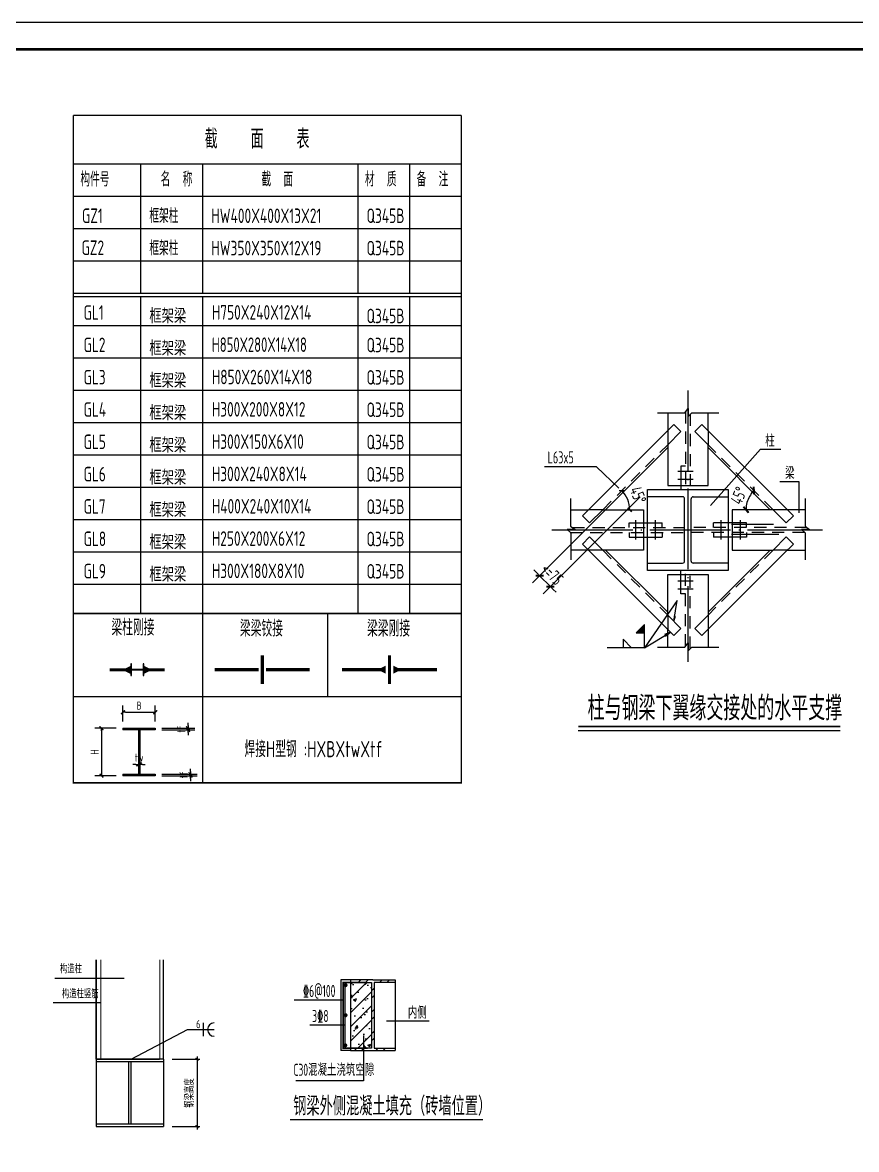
# Model space of a CAD drawing. Extents: x -138012 to 2129925, y -311560 to 0.
# Drawn here: x 1022794 to 1053749, y -176605 to -134764 of the extents above; entities that cross this region are included whole.
import ezdxf
from ezdxf.enums import TextEntityAlignment as Align

# ---------------------------------------------------------------- set-up
doc = ezdxf.new("R2010")
doc.units = 0
doc.header["$LTSCALE"] = 1000
doc.header["$MEASUREMENT"] = 0
for name, pattern in [('3', [5, 3, -2]), ('DOTE', [2.42, 2, -0.2, 0.02, -0.2]), ('X', [5, 3, -2])]:
    doc.linetypes.add(name, pattern=pattern)
doc.layers.get('0').update_dxf_attribs({"linetype": 'CONTINUOUS'})
doc.layers.get('Defpoints').update_dxf_attribs({"linetype": 'CONTINUOUS'})
for name, color, linetype in [('510', 253, 'CONTINUOUS'), ('_7_【文字】_大', 220, 'CONTINUOUS'), ('BEAM_DE', 7, 'CONTINUOUS'), ('COLUMN', 1, 'CONTINUOUS'), ('DIM', 3, 'CONTINUOUS'), ('DOTE', 253, 'DOTE'), ('Gjfh', 2, 'CONTINUOUS'), ('Gjlx', 3, 'CONTINUOUS'), ('LAYER1', 12, 'CONTINUOUS'), ('PANNEL', 7, 'CONTINUOUS'), ('PUB_DIM', 3, 'CONTINUOUS'), ('PUB_TITLE', 4, 'CONTINUOUS'), ('REIN', 1, 'CONTINUOUS'), ('TEXT', 7, 'CONTINUOUS'), ('WELD', 7, 'CONTINUOUS'), ('主梁', 4, 'CONTINUOUS'), ('引线', 7, 'CONTINUOUS'), ('柱', 2, 'CONTINUOUS'), ('柱构件', 2, 'CONTINUOUS'), ('梁构件', 4, 'CONTINUOUS'), ('次梁', 2, 'CONTINUOUS'), ('详图构件线', 4, 'CONTINUOUS')]:
    doc.layers.add(name, color=color, linetype=linetype)
doc.styles.get("Standard").update_dxf_attribs({"font": 'GBENOR', "bigfont": 'GBCBIG'})
doc.styles.add('TSSD_3摱搀^樟', font='Tssdeng.shx', dxfattribs={"width": 0.7, "bigfont": 'hztxt.shx'})
doc.styles.add('TSSD_Dimension', font='tssdeng.shx', dxfattribs={"width": 0.7, "bigfont": 'hztxt.shx'})
doc.styles.add('TSSD_Label', font='Tssdeng.shx', dxfattribs={"width": 0.7, "bigfont": 'hztxt.shx'})
doc.styles.add('TSSD_Norm', font='Tssdeng.shx', dxfattribs={"bigfont": 'hztxt.shx'})
doc.styles.add('TSSD_REIN', font='tssdeng.shx', dxfattribs={"width": 0.7, "bigfont": 'tssdchn.shx'})
doc.styles.add('大字-双线字', font='tssdeng2.shx', dxfattribs={"width": 0.7, "bigfont": 'hztxt.shx'})
doc.dimstyles.new('TSSD_100_100', dxfattribs={"dimtxt": 300, "dimasz": 100, "dimexe": 250, "dimexo": 250, "dimgap": 100, "dimtad": 1, "dimdec": 0, "dimzin": 0, "dimdsep": 46, "dimtxsty": 'TSSD_Dimension', "dimblk": '_TSDBK', "dimcen": 0, "dimclrt": 7, "dimadec": 0, "dimazin": 0, "dimtfac": 1, "dimtdec": 0, "dimtix": 1, "dimtmove": 2, "dimatfit": 3, "dimldrblk": '_TSDBK', "dimfxl": 0, "dimtolj": 1, "dimtzin": 0, "dimarcsym": 0})
doc.dimstyles.new('TSSD_10_100', dxfattribs={"dimtxt": 300, "dimasz": 100, "dimexe": 100, "dimexo": 250, "dimgap": 100, "dimtad": 1, "dimdec": 0, "dimlfac": 0.1, "dimzin": 0, "dimdsep": 46, "dimtxsty": 'TSSD_REIN', "dimblk": 'ARCHTICK', "dimcen": 0, "dimdle": 100, "dimclrt": 7, "dimadec": 0, "dimazin": 0, "dimtfac": 1, "dimtdec": 0, "dimtix": 1, "dimtmove": 2, "dimatfit": 3, "dimfxl": 0, "dimtolj": 1, "dimtzin": 0, "dimarcsym": 0})
doc.dimstyles.new('TSSD_50_1', dxfattribs={"dimscale": 100, "dimtxt": 3, "dimasz": 1, "dimexe": 1, "dimexo": 2.5, "dimgap": 1, "dimtad": 1, "dimdec": 0, "dimlfac": 50, "dimzin": 0, "dimdsep": 46, "dimtxsty": 'TSSD_REIN', "dimblk": 'ARCHTICK', "dimcen": 0, "dimdle": 1, "dimclrt": 7, "dimadec": 0, "dimazin": 0, "dimtfac": 1, "dimtdec": 0, "dimtix": 1, "dimtmove": 2, "dimatfit": 3, "dimfxl": 0, "dimtolj": 1, "dimtzin": 0, "dimarcsym": 0})
doc.dimstyles.new('TSSD_LEADER_STYLE_2.0', dxfattribs={"dimtxt": 7, "dimasz": 2, "dimexe": 2, "dimexo": 5, "dimgap": 0.09, "dimtad": 0, "dimtih": 1, "dimtoh": 1, "dimdec": 4, "dimzin": 0, "dimdsep": 46, "dimtxsty": 'Standard', "dimcen": 0.09, "dimdle": 2, "dimclrt": 7, "dimadec": 0, "dimazin": 0, "dimtfac": 1, "dimtdec": 4, "dimtofl": 0, "dimtmove": 0, "dimatfit": 3, "dimfxl": 0, "dimtolj": 1, "dimtzin": 0, "dimarcsym": 0})

# ---------------------------------------------------------------- blocks, each defined once
blk = doc.blocks.new('6346345645')
at = {"linetype": 'Continuous'}
h = blk.add_hatch(dxfattribs=at)
h.set_pattern_fill('ANSI32', color=256, scale=500, style=0)
h.set_pattern_definition([(45, (1207479.5, 15929.64), (-132.58252, 132.58252), []), (45, (1207567.88, 15929.64), (-132.58252, 132.58252), [])])
h.paths.add_polyline_path([(1432445, -4879), (1432705, -4879), (1432705, -4849), (1432430, -4849), (1432155, -4849), (1432155, -4879), (1432415, -4879), (1432415, -5694), (1432155, -5694), (1432155, -5724), (1432430, -5724), (1432705, -5724), (1432705, -5694), (1432445, -5694)])
at = {"layer": 'DIM'}
h = blk.add_hatch(dxfattribs=at)
h.set_pattern_fill('AR-CONC', color=256, scale=2.5, style=0)
h.set_pattern_definition([(50, (1241450.06, -112370.32), (455.4617, -39.8477), [47.625, -523.875]), (355, (1241450.06, -112370.32), (-88.1071, 477.6416), [38.1, -419.1]), (100.451, (1241488, -112373.65), (367.35625, 437.7917), [40.475, -445.225]), (46.1842, (1241450.06, -112243.3), (677.6976, -105.1058), [71.4375, -785.8125]), (96.6356, (1241506.5, -112252.1), (593.5106, 618.5639), [60.7125, -667.8375]), (351.184, (1241450.06, -112243.3), (593.5115, 618.5628), [57.15, -628.65]), (21, (1241513.56, -112275.07), (379.0372, -255.6638), [47.625, -523.875]), (326, (1241513.56, -112275.07), (154.5051, 460.4699), [38.1, -419.1]), (71.4514, (1241545.14, -112296.4), (533.5412, 204.8071), [40.475, -445.225]), (37.5, (1241450.06, -112370.32), (7.72151, 211.3876), [0, -414.02, 0, -425.45, 0, -420.6875]), (7.5, (1241450.06, -112370.32), (167.04916, 250.45144), [0, -242.57, 0, -404.495, 0, -160.3375]), (327.5, (1241308.45, -112370.32), (338.97649, -14.32186), [0, -158.75, 0, -495.3, 0, -657.225]), (317.5, (1241244.95, -112370.32), (370.32295, 63.56623), [0, -206.375, 0, -328.93, 0, -466.725])])
h.paths.add_polyline_path([(1432464, -5280), (1432464, -5398), (1432615, -5398)], flags=16)
at = {"layer": 'PUB_DIM'}
h = blk.add_hatch(dxfattribs=at)
h.set_pattern_fill('钢筋混凝土', color=8, scale=50, style=0)
h.set_pattern_definition([(45, (1134783.14, -302587.4), (-88.388348, 88.388348), []), (50, (1134783.14, -302587.4), (358.6301, -31.37607), [37.5, -412.5]), (355, (1134783.14, -302587.4), (-69.37567, 376.09607), [30, -330]), (100.4514, (1134813.03, -302590.02), (289.2547, 344.71977), [31.8701, -350.57106]), (46.1842, (1134783.14, -302487.4), (533.62052, -82.7595), [56.25, -618.75]), (96.6356, (1134827.6, -302494.3), (467.33135, 487.05894), [47.80514, -525.8565]), (351.1842, (1134783.14, -302487.4), (467.331, 487.0593), [45, -495]), (21, (1134833.14, -302512.4), (298.45353, -201.30945), [37.5, -412.5]), (326, (1134833.14, -302512.4), (121.65767, 362.57502), [30, -330]), (71.4514, (1134858, -302529.18), (420.1113, 161.26525), [31.8701, -350.57106]), (37.5, (1134783.14, -302587.4), (6.079928, 166.446927), [0, -326, 0, -335, 0, -331.25]), (7.5, (1134783.14, -302587.4), (131.53477, 197.205856), [0, -191, 0, -318.5, 0, -126.25]), (327.5, (1134671.64, -302587.4), (266.91122, -11.277436), [0, -125, 0, -390, 0, -517.5]), (317.5, (1134621.64, -302587.4), (291.59308, 50.05249), [0, -162.5, 0, -259, 0, -367.5])])
h.paths.add_polyline_path([(1432415, -4879), (1432155, -4879), (1432155, -5694), (1432415, -5694)])
at = {"color": 3, "linetype": 'Continuous'}
for p, q in [((1432155, -4849), (1432155, -4879)), ((1432430, -4849), (1432155, -4849)), ((1432155, -4879), (1432415, -4879)), ((1432415, -4879), (1432415, -5694)), ((1432430, -4849), (1432705, -4849)), ((1432445, -4879), (1432445, -5694)), ((1432705, -4879), (1432445, -4879)), ((1432705, -4849), (1432705, -4879)), ((1432415, -5694), (1432155, -5694)), ((1432445, -5694), (1432705, -5694)), ((1432705, -5694), (1432705, -5724)), ((1432155, -5724), (1432705, -5724))]:
    blk.add_line(p, q, dxfattribs=at)
at = {"color": 1, "linetype": 'Continuous', "const_width": 20}
for points in [[(1432357, -4879), (1432064, -4879), (1432064, -5694), (1432346, -5694), (1432318, -5660)], [(1432357, -4880), (1432322, -4912)]]:
    blk.add_lwpolyline(points, dxfattribs=at)
at = {"color": 1, "const_width": 25}
for points in [[(1432080, -4914, 1), (1432105, -4914, 1)], [(1432080, -5286, 1), (1432105, -5286, 1)], [(1432076, -5658, 1), (1432101, -5658, 1)]]:
    blk.add_lwpolyline(points, format="xyb", close=True, dxfattribs=at)
at = {"layer": '_7_【文字】_大'}
for p, q in [((1432155, -4849), (1432035, -4849)), ((1432155, -5724), (1432035, -5724))]:
    blk.add_line(p, q, dxfattribs=at)
at = {"layer": 'DIM'}
for p, q in [((1432705, -4849), (1432705, -5052)), ((1432705, -5052), (1432705, -5694)), ((1432155, -5694), (1432155, -5724))]:
    blk.add_line(p, q, dxfattribs=at)
at = {"layer": 'PUB_DIM'}
for p, q in [((1432089, -5658), (1432089, -4925)), ((1432064, -5099), (1431457, -5099)), ((1432089, -5408), (1431651, -5408)), ((1432314, -5536), (1432314, -6098)), ((1432314, -6098), (1431478, -6098))]:
    blk.add_line(p, q, dxfattribs=at)
at = {"layer": 'TEXT'}
for p, q in [((1432035, -4849), (1432035, -5724)), ((1432155, -4849), (1432155, -5694)), ((1432600, -5356), (1433127, -5356))]:
    blk.add_line(p, q, dxfattribs=at)
at = {"style": 'TSSD_REIN', "width": 0.6}
for s, p in [('%%1326@100', (1431565, -5061)), ('3%%1328', (1431680, -5370)), ('内侧', (1432864, -5327)), ('C30混凝土浇筑空隙', (1431448, -6036))]:
    blk.add_text(s, height=150, dxfattribs=at).set_placement(p)
blk = doc.blocks.new('_WELD005')
at = {"color": 0, "linetype": 'ByBlock'}
blk.add_line((0, -0.5), (0, 0.5), dxfattribs=at)
blk.add_arc((0.8, 0), 0.5, 90, 270, dxfattribs=at)
blk = doc.blocks.new('_ArchTick')
at = {"color": 0, "linetype": 'ByBlock', "const_width": 0.4}
blk.add_lwpolyline([(-0.5, -0.5), (0.5, 0.5)], dxfattribs=at)
blk = doc.blocks.new('*D53')
at = {"layer": 'Defpoints', "color": 0}
for p in [(1028096, -173258), (1028096, -175758), (1029271, -175758)]:
    blk.add_point(p, dxfattribs=at)
at = {"layer": 'DIM', "color": 0, "lineweight": -2}
for p, q in [((1029271, -173158), (1029271, -175858)), ((1028346, -173258), (1029371, -173258)), ((1028346, -175758), (1029371, -175758))]:
    blk.add_line(p, q, dxfattribs=at)
at = {"layer": 'DIM', "color": 0, "lineweight": -2, "xscale": 100, "yscale": 100, "zscale": 100}
for p, rotation in [((1029271, -173258), 90), ((1029271, -175758), 270)]:
    blk.add_blockref('_ArchTick', p, dxfattribs=dict(at, rotation=rotation))
at = {"layer": 'DIM', "color": 7, "insert": (1029002, -174508), "char_height": 300, "attachment_point": 5, "rotation": 90, "style": 'TSSD_REIN'}
blk.add_mtext('\\A1;钢梁高度', dxfattribs=at)
blk = doc.blocks.new('_TSDBK')
blk.add_line((-1, 0), (0, 0))
at = {"const_width": 0.5}
blk.add_lwpolyline([(-0.7, -0.7), (0.7, 0.7)], dxfattribs=at)
blk = doc.blocks.new('*D54')
at = {"layer": 'Defpoints', "color": 0}
for p in [(1027721, -162668), (1027721, -162728), (1029026, -162668)]:
    blk.add_point(p, dxfattribs=at)
at = {"layer": 'DIM', "color": 0, "lineweight": -2}
for p, q in [((1027971, -162668), (1029276, -162668)), ((1027971, -162728), (1029276, -162728)), ((1029026, -162568), (1029026, -162468)), ((1029026, -162728), (1029026, -162668)), ((1029026, -162828), (1029026, -162928))]:
    blk.add_line(p, q, dxfattribs=at)
at = {"layer": 'DIM', "color": 0, "lineweight": -2, "xscale": 100, "yscale": 100, "zscale": 100}
for p, rotation in [((1029026, -162668), 270), ((1029026, -162728), 90)]:
    blk.add_blockref('_TSDBK', p, dxfattribs=dict(at, rotation=rotation))
at = {"layer": 'DIM', "color": 7, "insert": (1028776, -162698), "char_height": 300, "attachment_point": 5, "rotation": 90, "style": 'TSSD_Dimension'}
blk.add_mtext('\\A1;tf', dxfattribs=at)
blk = doc.blocks.new('*D55')
at = {"layer": 'Defpoints', "color": 0}
for p in [(1027094, -161676), (1027148, -161676), (1027148, -162308)]:
    blk.add_point(p, dxfattribs=at)
at = {"layer": 'DIM', "color": 0, "lineweight": -2}
for p, q in [((1026994, -162308), (1026894, -162308)), ((1027094, -161926), (1027094, -162558)), ((1027094, -162308), (1027148, -162308)), ((1027148, -161926), (1027148, -162558)), ((1027248, -162308), (1027348, -162308))]:
    blk.add_line(p, q, dxfattribs=at)
at = {"layer": 'DIM', "color": 0, "lineweight": -2, "xscale": 100, "yscale": 100, "zscale": 100}
blk.add_blockref('_TSDBK', (1027094, -162308), dxfattribs=at)
at = {"layer": 'DIM', "color": 0, "lineweight": -2, "xscale": 100, "yscale": 100, "zscale": 100, "rotation": 180}
blk.add_blockref('_TSDBK', (1027148, -162308), dxfattribs=at)
at = {"layer": 'DIM', "color": 7, "insert": (1027121, -162058), "char_height": 300, "attachment_point": 5, "style": 'TSSD_Dimension'}
blk.add_mtext('\\A1;tw', dxfattribs=at)
blk = doc.blocks.new('*D56')
at = {"layer": 'Defpoints', "color": 0}
for p in [(1027721, -160968), (1027721, -161028), (1028938, -160968)]:
    blk.add_point(p, dxfattribs=at)
at = {"layer": 'DIM', "color": 0, "lineweight": -2}
for p, q in [((1027971, -160968), (1029188, -160968)), ((1027971, -161028), (1029188, -161028)), ((1028938, -160868), (1028938, -160768)), ((1028938, -161028), (1028938, -160968)), ((1028938, -161128), (1028938, -161228))]:
    blk.add_line(p, q, dxfattribs=at)
at = {"layer": 'DIM', "color": 0, "lineweight": -2, "xscale": 100, "yscale": 100, "zscale": 100}
for p, rotation in [((1028938, -160968), 270), ((1028938, -161028), 90)]:
    blk.add_blockref('_TSDBK', p, dxfattribs=dict(at, rotation=rotation))
at = {"layer": 'DIM', "color": 7, "insert": (1028688, -160998), "char_height": 300, "attachment_point": 5, "rotation": 90, "style": 'TSSD_Dimension'}
blk.add_mtext('\\A1;tf', dxfattribs=at)
blk = doc.blocks.new('*D57')
at = {"layer": 'Defpoints', "color": 0}
for p in [(1026521, -160968), (1025722, -162728), (1026521, -162728)]:
    blk.add_point(p, dxfattribs=at)
at = {"layer": 'DIM', "color": 0, "lineweight": -2}
for p, q in [((1026271, -160968), (1025472, -160968)), ((1025722, -161068), (1025722, -162628)), ((1026271, -162728), (1025472, -162728))]:
    blk.add_line(p, q, dxfattribs=at)
at = {"layer": 'DIM', "color": 0, "lineweight": -2, "xscale": 100, "yscale": 100, "zscale": 100}
for p, rotation in [((1025722, -160968), 90), ((1025722, -162728), 270)]:
    blk.add_blockref('_TSDBK', p, dxfattribs=dict(at, rotation=rotation))
at = {"layer": 'DIM', "color": 7, "insert": (1025472, -161848), "char_height": 300, "attachment_point": 5, "rotation": 90, "style": 'TSSD_Dimension'}
blk.add_mtext('\\A1;H', dxfattribs=at)
blk = doc.blocks.new('*D58')
at = {"layer": 'Defpoints', "color": 0}
for p in [(1027721, -160375), (1026521, -160968), (1027721, -160968)]:
    blk.add_point(p, dxfattribs=at)
at = {"layer": 'DIM', "color": 0, "lineweight": -2}
for p, q in [((1026521, -160718), (1026521, -160125)), ((1027721, -160718), (1027721, -160125)), ((1026621, -160375), (1027621, -160375))]:
    blk.add_line(p, q, dxfattribs=at)
at = {"layer": 'DIM', "color": 0, "lineweight": -2, "xscale": 100, "yscale": 100, "zscale": 100, "rotation": 180}
blk.add_blockref('_TSDBK', (1026521, -160375), dxfattribs=at)
at = {"layer": 'DIM', "color": 0, "lineweight": -2, "xscale": 100, "yscale": 100, "zscale": 100}
blk.add_blockref('_TSDBK', (1027721, -160375), dxfattribs=at)
at = {"layer": 'DIM', "color": 7, "insert": (1027121, -160125), "char_height": 300, "attachment_point": 5, "style": 'TSSD_Dimension'}
blk.add_mtext('\\A1;B', dxfattribs=at)
blk = doc.blocks.new('*D480')
at = {"layer": 'Defpoints', "color": 0}
for p in [(1045181, -155226), (1045450, -155495), (1042780, -157628)]:
    blk.add_point(p, dxfattribs=at)
at = {"layer": 'DIM', "color": 0, "lineweight": -2}
for p, q in [((1045004, -155403), (1042603, -157804)), ((1045273, -155672), (1042872, -158073)), ((1042709, -157557), (1042639, -157486)), ((1043048, -157896), (1042780, -157628)), ((1043119, -157967), (1043190, -158037))]:
    blk.add_line(p, q, dxfattribs=at)
at = {"layer": 'DIM', "color": 0, "lineweight": -2, "xscale": 100, "yscale": 100, "zscale": 100}
for p, rotation in [((1042780, -157628), 314.9999635890269), ((1043048, -157896), 134.9999635890269)]:
    blk.add_blockref('_TSDBK', p, dxfattribs=dict(at, rotation=rotation))
at = {"layer": 'DIM', "color": 7, "insert": (1043091, -157585), "char_height": 300, "attachment_point": 5, "rotation": 315, "style": 'TSSD_Dimension'}
blk.add_mtext('\\A1;<=75', dxfattribs=at)
blk = doc.blocks.new('*D481')
at = {"layer": 'Defpoints', "color": 0}
for p in [(1045950, -154387), (1044989, -155822), (1044342, -155995), (1044342, -155995), (1045350, -155995)]:
    blk.add_point(p, dxfattribs=at)
at = {"layer": 'TEXT', "color": 0, "lineweight": -2}
blk.add_arc((1044342, -155995), 669, 0, 45, dxfattribs=at)
at = {"layer": 'TEXT', "color": 0, "lineweight": -2, "xscale": 100, "yscale": 100, "zscale": 100}
for p, rotation in [((1044815, -155522), 134.9999651902907), ((1045011, -155995), 270.0000000000031)]:
    blk.add_blockref('_ArchTick', p, dxfattribs=dict(at, rotation=rotation))
at = {"layer": 'TEXT', "color": 7, "insert": (1045218, -155632), "char_height": 300, "attachment_point": 5, "rotation": 292.5, "style": 'TSSD_REIN'}
blk.add_mtext('\\A1;45°', dxfattribs=at)
blk = doc.blocks.new('*D482')
at = {"layer": 'Defpoints', "color": 0}
for p in [(1046950, -154387), (1047977, -155660), (1047550, -155995), (1048557, -155995), (1048557, -155995)]:
    blk.add_point(p, dxfattribs=at)
at = {"layer": 'DIM', "color": 0, "lineweight": -2}
blk.add_arc((1048557, -155995), 669, 143.5698, 171.4302, dxfattribs=at)
at = {"layer": 'DIM', "color": 0, "lineweight": -2, "xscale": 100, "yscale": 100, "zscale": 100}
for p, rotation in [((1048084, -155522), 49.28492803140188), ((1047888, -155995), 265.7151067777772)]:
    blk.add_blockref('_TSDBK', p, dxfattribs=dict(at, rotation=rotation))
at = {"layer": 'DIM', "color": 7, "insert": (1047708, -155643), "char_height": 300, "attachment_point": 5, "rotation": 67.5, "style": 'TSSD_Dimension'}
blk.add_mtext('\\A1;45°', dxfattribs=at)
blk = doc.blocks.new('645t644346')
at = {"layer": '引线'}
blk.add_hatch(color=256, dxfattribs=at).paths.add_polyline_path([(1045378.27, -158831.511), (1045166.138, -159043.642), (1045378.27, -159043.642)])
at = {"layer": 'DOTE'}
for p, q in [((1046449.526, -153045.633), (1046449.526, -159755.291)), ((1043086.974, -156494.834), (1049783.718, -156494.834))]:
    blk.add_line(p, q, dxfattribs=at)
at = {"layer": 'TEXT'}
blk.add_line((1043734.861, -161461.307), (1050220.033, -161461.307), dxfattribs=at)
at = {"layer": 'TEXT', "const_width": 45}
blk.add_lwpolyline([(1043734.861, -161361.307), (1050220.033, -161361.307)], dxfattribs=at)
at = {"layer": '引线'}
for p, q in [((1047010.614, -155888.404), (1048247.284, -154493.359)), ((1048247.284, -154493.359), (1048752.591, -154493.359)), ((1044184.563, -154934.324), (1042904.046, -154934.324)), ((1044738.118, -155461.068), (1044184.563, -154934.324)), ((1049204.708, -155303.814), (1048725.997, -155303.814)), ((1049204.708, -156074.41), (1049204.708, -155303.814)), ((1046186.472, -158243.619), (1045378.27, -159409.267)), ((1046103.188, -158755.906), (1046186.472, -158243.619)), ((1046108.694, -158622.031), (1046103.188, -158755.906)), ((1046103.188, -158755.906), (1046142.511, -158628.789)), ((1045378.27, -158831.511), (1045166.138, -159043.642)), ((1045378.27, -159409.267), (1045378.27, -158831.511)), ((1045057.018, -159409.267), (1044844.886, -159197.134)), ((1044844.886, -159197.134), (1044844.886, -159409.267)), ((1045166.138, -159043.642), (1045378.27, -159043.642)), ((1045378.27, -159409.267), (1046019.3, -159025.572)), ((1046019.3, -159025.572), (1045871.983, -159084.912)), ((1045899.036, -159122.078), (1046019.3, -159025.572)), ((1045378.27, -159409.267), (1044451.714, -159409.267))]:
    blk.add_line(p, q, dxfattribs=at)
at = {"layer": '详图构件线', "color": 7}
for p, q in [((1045694.532, -153594.834), (1046377.679, -153594.834)), ((1045949.526, -153594.834), (1045949.526, -154033.871)), ((1046377.679, -153594.834), (1046460.552, -153486.004)), ((1046460.552, -153486.004), (1046460.552, -153683.457)), ((1046460.552, -153683.457), (1046543.425, -153594.285)), ((1046543.425, -153594.285), (1047212.788, -153594.285)), ((1046949.526, -154033.871), (1046949.526, -153594.834)), ((1046101.2, -153882.197), (1043838.46, -156144.939)), ((1046277.977, -154058.974), (1046101.2, -153882.197)), ((1046621.075, -154058.974), (1046797.852, -153882.197)), ((1046797.852, -153882.197), (1049060.595, -156144.939)), ((1045949.526, -154387.426), (1046277.977, -154058.974)), ((1046949.526, -154387.426), (1046621.075, -154058.974)), ((1045949.526, -154387.426), (1045949.526, -155394.834)), ((1046949.526, -155394.834), (1046949.526, -154387.426)), ((1048486.225, -155994.834), (1046949.526, -154458.136)), ((1045449.526, -157494.834), (1045449.526, -155494.834)), ((1045449.526, -155494.834), (1047449.526, -155494.834)), ((1045949.526, -155394.834), (1046949.526, -155394.834)), ((1047449.526, -155494.834), (1047449.526, -157494.834)), ((1043548.976, -155718.679), (1043548.976, -156401.826)), ((1046319.526, -155674.834), (1045449.526, -155674.834)), ((1046369.526, -157264.834), (1046369.526, -155724.834)), ((1046529.526, -157264.834), (1046529.526, -155724.834)), ((1046579.526, -155674.834), (1047449.526, -155674.834)), ((1049348.975, -155718.679), (1049348.975, -156401.826)), ((1043549.526, -155994.834), (1043988.565, -155994.834)), ((1043838.46, -156144.939), (1044015.235, -156321.716)), ((1044015.235, -156321.716), (1044342.116, -155994.834)), ((1044342.116, -155994.834), (1045349.526, -155994.834)), ((1045349.526, -155994.834), (1045349.526, -156994.834)), ((1048556.936, -155994.834), (1047549.526, -155994.834)), ((1047549.526, -155994.834), (1047549.526, -156994.834)), ((1048883.817, -156321.716), (1048556.936, -155994.834)), ((1049060.595, -156144.939), (1048883.817, -156321.716)), ((1049349.526, -155994.834), (1048910.489, -155994.834)), ((1043548.976, -156401.826), (1043657.808, -156484.699)), ((1047531.251, -156349.315), (1048568.122, -156349.315)), ((1049348.975, -156401.826), (1049457.807, -156484.699)), ((1043657.808, -156484.699), (1043460.354, -156484.699)), ((1043460.354, -156484.699), (1043549.526, -156567.574)), ((1043549.526, -156567.574), (1043549.526, -157236.937)), ((1043838.46, -156844.73), (1044015.235, -156667.953)), ((1044015.235, -156667.953), (1044342.116, -156994.834)), ((1047531.251, -156599.315), (1048700.678, -156599.315)), ((1048883.817, -156667.953), (1048556.936, -156994.834)), ((1049060.595, -156844.73), (1048883.817, -156667.953)), ((1049260.354, -156484.699), (1049349.526, -156567.574)), ((1049457.807, -156484.699), (1049260.354, -156484.699)), ((1049349.526, -156567.574), (1049349.526, -157236.937)), ((1043988.563, -156994.834), (1043549.526, -156994.834)), ((1046101.2, -159107.472), (1043838.46, -156844.73)), ((1045349.526, -156994.834), (1044342.116, -156994.834)), ((1044412.827, -156994.834), (1045949.526, -158531.533)), ((1048486.225, -156994.834), (1046949.526, -158531.533)), ((1047549.526, -156994.834), (1048556.936, -156994.834)), ((1048818.188, -157087.136), (1049060.595, -156844.73)), ((1048910.491, -156994.834), (1049349.526, -156994.834)), ((1045449.526, -157314.834), (1046319.526, -157314.834)), ((1047449.526, -157314.834), (1046579.526, -157314.834)), ((1048818.188, -157087.136), (1047144.059, -158761.265)), ((1047449.526, -157494.834), (1045449.526, -157494.834)), ((1045949.526, -158602.244), (1045949.526, -157594.834)), ((1045949.526, -157594.834), (1046949.526, -157594.834)), ((1046949.526, -157594.834), (1046949.526, -158602.244)), ((1045949.526, -158602.244), (1046277.977, -158930.695)), ((1046949.526, -158602.244), (1046621.075, -158930.695)), ((1045949.526, -159394.836), (1045949.526, -158955.798)), ((1046277.977, -158930.695), (1046101.2, -159107.472)), ((1046621.075, -158930.695), (1046797.852, -159107.472)), ((1046797.852, -159107.472), (1047144.059, -158761.265)), ((1046949.526, -158955.798), (1046949.526, -159394.836)), ((1045694.532, -159394.836), (1046377.679, -159394.836)), ((1046377.679, -159394.836), (1046460.552, -159286.004)), ((1046460.552, -159286.004), (1046460.552, -159483.457)), ((1046460.552, -159483.457), (1046543.425, -159394.285)), ((1046543.425, -159394.285), (1047212.788, -159394.285))]:
    blk.add_line(p, q, dxfattribs=at)
at = {"layer": '详图构件线', "color": 7, "linetype": 'X', "ltscale": 0.1}
for p, q in [((1046389.995, -153561.918), (1046389.995, -155494.834)), ((1046509.059, -153617.543), (1046509.059, -155394.834)), ((1044342.116, -155994.834), (1045949.526, -154387.426)), ((1048556.936, -155994.834), (1046949.526, -154387.426)), ((1043592.936, -156435.302), (1046369.526, -156435.302)), ((1049392.936, -156435.302), (1046529.526, -156435.302)), ((1043535.317, -156554.367), (1046369.526, -156554.367)), ((1049335.317, -156554.367), (1046529.526, -156554.367)), ((1044342.116, -156994.834), (1045949.526, -158602.244)), ((1048556.936, -156994.834), (1046949.526, -158602.244)), ((1046389.995, -159378.662), (1046389.995, -157494.834)), ((1046509.059, -159431.263), (1046509.059, -157594.834))]:
    blk.add_line(p, q, dxfattribs=at)
at = {"layer": '详图构件线', "linetype": '3', "ltscale": 20}
for p, q in [((1045949.526, -154033.871), (1045949.526, -154387.426)), ((1046949.526, -154033.871), (1046949.526, -154387.426)), ((1046204.378, -155040.039), (1046582.677, -155040.039)), ((1046389.995, -154915.345), (1046274.577, -154915.345)), ((1046274.577, -154915.345), (1046274.577, -155494.834)), ((1046204.378, -155238.767), (1046582.677, -155238.767)), ((1044342.116, -155994.834), (1043988.565, -155994.834)), ((1048910.489, -155994.834), (1048556.936, -155994.834)), ((1044994.929, -156435.302), (1044994.929, -156319.884)), ((1044994.929, -156319.884), (1045811.341, -156319.884)), ((1045154.311, -156249.685), (1045154.311, -156729.658)), ((1045637.683, -156249.685), (1045637.683, -156729.658)), ((1045811.341, -156435.302), (1045811.341, -156319.884)), ((1047087.714, -156435.302), (1047087.714, -156319.884)), ((1047904.126, -156319.884), (1047087.714, -156319.884)), ((1047261.37, -156249.685), (1047261.37, -156729.658)), ((1047744.741, -156249.685), (1047744.741, -156729.658)), ((1047904.126, -156435.302), (1047904.126, -156319.884)), ((1044994.929, -156554.367), (1044994.929, -156669.785)), ((1044994.929, -156669.785), (1045811.341, -156669.785)), ((1045811.341, -156554.367), (1045811.341, -156669.785)), ((1047087.714, -156554.367), (1047087.714, -156669.785)), ((1047904.126, -156669.785), (1047087.714, -156669.785)), ((1047904.126, -156554.367), (1047904.126, -156669.785)), ((1044342.116, -156994.834), (1043988.563, -156994.834)), ((1048910.491, -156994.834), (1048556.936, -156994.834)), ((1046274.577, -158074.324), (1046274.577, -157494.834)), ((1046204.378, -157750.902), (1046582.677, -157750.902)), ((1046204.378, -157949.631), (1046582.677, -157949.631)), ((1046389.995, -158074.324), (1046274.577, -158074.324)), ((1045949.526, -158602.244), (1045949.526, -158955.798)), ((1046949.526, -158602.244), (1046949.526, -158955.798))]:
    blk.add_line(p, q, dxfattribs=at)
at = {"layer": '详图构件线', "color": 7, "linetype": '3', "ltscale": 50}
blk.add_line((1044412.827, -155994.834), (1045949.526, -154458.136), dxfattribs=at)
at = {"layer": '详图构件线', "color": 7}
for centre, start, end in [((1046319.526, -155724.834), 0, 90.0000025), ((1046579.526, -155724.834), 90.0000025, 180.000005), ((1046319.526, -157264.834), 269.9999975, 0), ((1046579.526, -157264.834), 180.000005, 270.0000075)]:
    blk.add_arc(centre, 50, start, end, dxfattribs=at)
at = {"layer": 'TEXT', "style": 'TSSD_REIN'}
for s, width, p, p2 in [('柱', 1.17803, (1048364.005, -154435.906), (1048601.776, -154435.906)), ('L63x5', 0.513371, (1042979.048, -154849.15), (1043624.429, -154849.15)), ('梁', 1.217963, (1048854.895, -155236.909), (1049092.667, -155236.909))]:
    blk.add_text(s, height=300, dxfattribs=dict(at, width=width)).set_placement(p, p2, align=Align.FIT)
at = {"layer": 'TEXT', "style": 'TSSD_Norm', "width": 0.7}
blk.add_text('柱与钢梁下翼缘交接处的水平支撑', height=600, dxfattribs=at).set_placement((1043967.678, -161207.945))
at = {"layer": 'DIM'}
dim = blk.add_angular_dim_2l(base=(1047977.39, -155660.233), line1=((1048556.936, -155994.834), (1047549.526, -155994.834)), line2=((1048556.936, -155994.834), (1046949.526, -154387.426)), dimstyle='TSSD_100_100', dxfattribs=at)
dim.commit()
dim.dimension.update_dxf_attribs({"geometry": '*D482', "text_midpoint": (1047707.704, -155643.07)})
dim = blk.add_aligned_dim(p1=(1045449.526, -155494.834), p2=(1045181.177, -155226.484), distance=3395.862, text='<=75', dimstyle='TSSD_100_100', dxfattribs=at)
dim.commit()
dim.dimension.update_dxf_attribs({"geometry": '*D480', "text_midpoint": (1043090.89, -157585.118)})
at = {"layer": 'TEXT'}
dim = blk.add_angular_dim_2l(base=(1044988.516, -155821.631), line1=((1044342.116, -155994.834), (1045349.526, -155994.834)), line2=((1044342.116, -155994.834), (1045949.526, -154387.426)), dimstyle='TSSD_50_1', dxfattribs=at)
dim.commit()
dim.dimension.update_dxf_attribs({"geometry": '*D481', "text_midpoint": (1045217.537, -155632.223)})

msp = doc.modelspace()

# ---------------------------------------------------------------- linework, layer by layer
at = {"color": 7, "const_width": 54}
msp.add_lwpolyline([(1032726.234, -175496.671), (1039880.993, -175496.671)], dxfattribs=at)
at = {"layer": '510'}
for p, q in [((1024678.436, -144812.802), (1039078.436, -144812.802)), ((1024678.436, -144932.802), (1039078.436, -144932.802))]:
    msp.add_line(p, q, dxfattribs=at)
at = {"layer": '510', "const_width": 54}
for points in [[(1024678.436, -138212.802), (1024678.436, -141212.802)], [(1024678.436, -138212.802), (1039078.436, -138212.802)], [(1039078.436, -138212.802), (1039078.436, -141212.802)], [(1024678.436, -141212.802), (1024678.436, -156702.335)], [(1039078.436, -141212.802), (1039078.436, -156702.335)], [(1024678.436, -156702.335), (1039078.436, -156702.335)]]:
    msp.add_lwpolyline(points, dxfattribs=at)
for points in [[(1024678.436, -156702.335), (1039078.436, -156702.335), (1039078.436, -159790.452), (1024678.436, -159790.452)], [(1024678.436, -159790.452), (1039078.436, -159790.452), (1039078.436, -162993.282), (1024678.436, -162993.282)]]:
    msp.add_lwpolyline(points, close=True, dxfattribs=at)
at = {"layer": 'BEAM_DE'}
for p, q in [((1025528.666, -169559.796), (1025528.666, -173257.584)), ((1028028.666, -173257.584), (1028028.666, -169559.796)), ((1025528.666, -173257.584), (1027528.666, -173257.584))]:
    msp.add_line(p, q, dxfattribs=at)
at = {"layer": 'COLUMN', "color": 7}
for q in [(1025528.666, -169559.796), (1025528.666, -175757.584)]:
    msp.add_line((1025528.666, -173257.584), q, dxfattribs=at)
at = {"layer": 'Gjfh'}
for points in [[(1026806.224, -158799.097, 300, 0, 0), (1026506.224, -158799.097, 300, 0, 0)], [(1027299.882, -158799.097, 300, 0, 0), (1027599.882, -158799.097, 300, 0, 0)], [(1036277.288, -158791.349, 300, 0, 0), (1035977.288, -158791.349, 300, 0, 0)], [(1036553.774, -158791.349, 300, 0, 0), (1036853.774, -158791.349, 300, 0, 0)]]:
    msp.add_lwpolyline(points, format="xyseb", dxfattribs=at)
at = {"layer": 'Gjlx', "const_width": 120}
for points in [[(1026806.224, -158799.097), (1026033.124, -158799.097)], [(1027299.882, -158799.097), (1028072.983, -158799.097)]]:
    msp.add_lwpolyline(points, dxfattribs=at)
at = {"layer": 'LAYER1'}
msp.add_line((1039078.436, -156702.335), (1039078.436, -159790.452), dxfattribs=at)
at = {"layer": 'PANNEL', "color": 7}
for p, q in [((1025528.666, -173257.584), (1025528.666, -173317.584)), ((1028028.666, -173257.584), (1025528.666, -173257.584)), ((1025528.666, -173317.584), (1025528.666, -175157.584)), ((1028028.666, -173357.584), (1025528.666, -173357.584)), ((1026740.19, -175657.584), (1026740.19, -173357.584)), ((1026740.19, -175657.584), (1026740.19, -173357.584)), ((1026740.19, -175657.584), (1026740.19, -173357.584)), ((1026740.19, -175657.584), (1026740.19, -173357.584)), ((1026820.19, -173357.584), (1026820.19, -175657.584)), ((1026820.19, -173357.584), (1026820.19, -175657.584)), ((1026820.19, -173357.584), (1026820.19, -175657.584)), ((1026820.19, -173357.584), (1026820.19, -175657.584)), ((1028028.666, -173257.584), (1028028.666, -175757.584)), ((1025528.666, -175157.584), (1025528.666, -175217.584)), ((1025528.666, -175657.584), (1028028.666, -175657.584)), ((1025528.666, -175757.584), (1028028.666, -175757.584))]:
    msp.add_line(p, q, dxfattribs=at)
at = {"layer": 'PUB_TITLE'}
msp.add_lwpolyline([(929482.178, -218864.466), (1078182.178, -218864.466), (1078182.178, -134764.466), (929482.178, -134764.466)], close=True, dxfattribs=at)
at = {"layer": 'PUB_TITLE', "const_width": 100}
msp.add_lwpolyline([(931982.178, -217864.466), (1077182.178, -217864.466), (1077182.178, -135764.466), (931982.178, -135764.466)], close=True, dxfattribs=at)
at = {"layer": 'REIN', "const_width": 40}
for points in [[(1025700.782, -173257.584), (1025700.782, -169559.796), (1025700.782, -169559.796)], [(1027886.187, -173257.584), (1027886.187, -169559.796), (1027886.187, -169559.796)], [(1025700.782, -173257.584), (1027886.187, -173257.584)]]:
    msp.add_lwpolyline(points, dxfattribs=at)
at = {"layer": 'TEXT'}
for p, q in [((1024678.436, -140012.802, -360), (1039078.436, -140012.802, -360)), ((1027177.618, -140012.802, -360), (1027177.618, -141212.802, -360)), ((1029478.436, -140012.802, -360), (1029478.436, -141212.802, -360)), ((1035238.436, -140012.802, -360), (1035238.436, -141212.802, -360)), ((1037158.436, -140012.802, -360), (1037158.436, -141212.802, -360)), ((1024678.436, -141212.802, -360), (1039078.436, -141212.802, -360)), ((1027177.618, -141212.802, -360), (1027177.618, -144812.802)), ((1029478.436, -141212.802, -360), (1029478.436, -144812.802)), ((1035238.436, -141212.802, -360), (1035238.436, -144812.802)), ((1037158.436, -141212.802, -360), (1037158.436, -144812.802)), ((1024678.436, -142412.802, -360), (1039078.436, -142412.802, -360)), ((1024678.436, -143612.802, -360), (1039078.436, -143612.802, -360)), ((1024678.436, -144812.802, -360), (1039078.436, -144812.802, -360)), ((1024678.436, -144812.802, -360), (1039078.436, -144812.802, -360)), ((1024678.436, -144812.802, -360), (1039078.436, -144812.802, -360)), ((1027177.618, -144932.802), (1027177.618, -156702.335, -360)), ((1029478.436, -144932.802), (1029478.436, -156702.335, -360)), ((1035238.436, -144932.802), (1035238.436, -156702.335, -360)), ((1037158.436, -144932.802), (1037158.436, -156702.335, -360)), ((1024678.436, -146012.802), (1039078.436, -146012.802)), ((1024678.436, -146012.802, -360), (1039078.436, -146012.802, -360)), ((1024678.436, -147212.802), (1039078.436, -147212.802)), ((1024678.436, -148412.802), (1039078.436, -148412.802)), ((1024678.436, -149612.802), (1039078.436, -149612.802)), ((1024678.436, -150812.802), (1039078.436, -150812.802)), ((1024678.436, -152012.802), (1039078.436, -152012.802)), ((1024678.436, -153212.802), (1039078.436, -153212.802)), ((1024678.436, -154412.802), (1039078.436, -154412.802)), ((1024678.436, -155612.802), (1039078.436, -155612.802)), ((1024678.436, -156702.335, -360), (1039078.436, -156702.335, -360)), ((1024678.436, -156702.335), (1039078.436, -156702.335)), ((1024678.436, -156702.335), (1039078.436, -156702.335)), ((1029478.436, -156702.335, -360), (1029478.436, -162993.282, -360)), ((1034119.193, -156702.335), (1034119.193, -159790.452)), ((1026565.946, -170253.124), (1023998.683, -170253.124)), ((1025700.782, -171160.046), (1023926.195, -171160.065))]:
    msp.add_line(p, q, dxfattribs=at)
at = {"layer": 'TEXT', "const_width": 54}
msp.add_lwpolyline([(1039078.436, -156702.335), (1039078.436, -159702.335)], dxfattribs=at)
at = {"layer": 'WELD'}
msp.add_line((1028923.218, -172153.446), (1029909.609, -172153.446), dxfattribs=at)
at = {"layer": '主梁', "const_width": 120}
for points in [[(1031695.152, -159322.101), (1031695.152, -158260.597)], [(1036415.531, -159322.101), (1036415.531, -158260.597)]]:
    msp.add_lwpolyline(points, dxfattribs=at)
at = {"layer": '柱'}
for points in [[(1026837.053, -159007.349), (1026837.053, -158575.349), (1026813.053, -158575.349), (1026813.053, -159007.349)], [(1027293.053, -159007.349), (1027293.053, -158575.349), (1027269.053, -158575.349), (1027269.053, -159007.349)], [(1026837.053, -158803.349), (1027269.053, -158803.349), (1027269.053, -158779.349), (1026837.053, -158779.349)]]:
    msp.add_lwpolyline(points, close=True, dxfattribs=at)
at = {"layer": '梁构件'}
for p, q in [((1026520.846, -160968.153), (1026520.846, -161028.153)), ((1026520.846, -160968.153), (1027720.846, -160968.153)), ((1027720.846, -161028.153), (1026520.846, -161028.153)), ((1027093.566, -161028.153), (1027093.566, -162667.7)), ((1027148.127, -161028.153), (1027148.127, -162667.7)), ((1027720.846, -160968.153), (1027720.846, -161028.153)), ((1026520.846, -162667.7), (1027720.846, -162667.7)), ((1026520.846, -162667.7), (1026520.846, -162727.7)), ((1027720.846, -162727.7), (1026520.846, -162727.7)), ((1027720.846, -162667.7), (1027720.846, -162727.7))]:
    msp.add_line(p, q, dxfattribs=at)
at = {"layer": '次梁', "const_width": 120}
for points in [[(1029931.734, -158791.349), (1031556.909, -158791.349)], [(1033458.571, -158791.349), (1031833.396, -158791.349)], [(1034652.113, -158791.349), (1036277.288, -158791.349)], [(1038178.949, -158791.349), (1036553.774, -158791.349)]]:
    msp.add_lwpolyline(points, dxfattribs=at)

# ---------------------------------------------------------------- block references
at = {"layer": '_7_【文字】_大', "xscale": 3, "yscale": 3, "zscale": 3}
msp.add_blockref('6346345645', (-3261493.227, -155764.586), dxfattribs=at)
at = {"layer": 'WELD', "xscale": 500, "yscale": 500, "zscale": 500}
msp.add_blockref('_WELD005', (1029509.609, -172153.446), dxfattribs=at)
at = {"layer": '柱构件', "xscale": 1.5, "yscale": 1.5, "zscale": 1.5}
msp.add_blockref('645t644346', (-522182.642, 81138.644), dxfattribs=at)

# ---------------------------------------------------------------- texts
at = {"color": 7, "style": 'TSSD_3摱搀^樟', "width": 0.7}
msp.add_text('钢梁外侧混凝土填充（砖墙位置）', height=700, dxfattribs=at).set_placement((1032841.672, -175344.706))
at = {"layer": '_7_【文字】_大', "style": '大字-双线字', "width": 0.7}
for s, p in [('GZ1', (1025002.43, -142208.801)), ('GZ2', (1024984.012, -143394.915)), ('GL1', (1025059.615, -145801.486)), ('GL2', (1025059.615, -147001.486)), ('GL3', (1025059.615, -148201.486)), ('GL4', (1025059.615, -149401.486)), ('GL5', (1025059.615, -150601.486)), ('GL6', (1025059.615, -151801.486)), ('GL7', (1025059.615, -153001.486)), ('GL8', (1025059.615, -154201.486)), ('GL9', (1025059.615, -155401.486))]:
    msp.add_text(s, height=540, dxfattribs=at).set_placement(p)
at = {"layer": 'TEXT', "width": 0.7}
for s, height, style, p in [('截    面    表', 720, 'TSSD_REIN', (1029560.035, -139448.383)), ('构件号', 540, 'TSSD_REIN', (1024942.43, -140852.494)), ('名  称', 540, 'TSSD_REIN', (1027921.62, -140852.494)), ('截  面', 540, 'TSSD_REIN', (1031662.438, -140852.494)), ('材  质', 540, 'TSSD_REIN', (1035502.43, -140852.494)), ('备  注', 540, 'TSSD_REIN', (1037422.438, -140852.494)), ('框架柱', 540, 'TSSD_REIN', (1027501.612, -142208.801)), ('HW400X400X13X21', 540, 'TSSD_REIN', (1029802.43, -142208.801)), ('Q345B', 540, 'TSSD_REIN', (1035562.43, -142208.801)), ('框架柱', 540, 'TSSD_REIN', (1027501.612, -143408.793)), ('HW350X350X12X19', 540, 'TSSD_REIN', (1029802.43, -143408.793)), ('Q345B', 540, 'TSSD_REIN', (1035562.43, -143408.793)), ('H750X240X12X14', 540, 'TSSD_REIN', (1029821.23, -145794.763, 2760)), ('Q345B', 540, 'TSSD_REIN', (1035562.43, -145928.793, 360)), ('Q345B', 540, 'TSSD_REIN', (1035562.43, -147008.793, 360)), ('H850X260X14X18', 540, 'TSSD_REIN', (1029821.23, -148194.763, 2760)), ('Q345B', 540, 'TSSD_REIN', (1035562.43, -148208.793, 360)), ('H300X200X8X12', 540, 'TSSD_REIN', (1029821.23, -149394.763, 2760)), ('Q345B', 540, 'TSSD_REIN', (1035562.43, -149408.793, 360)), ('H300X150X6X10', 540, 'TSSD_REIN', (1029821.23, -150594.763, 2760)), ('Q345B', 540, 'TSSD_REIN', (1035562.43, -150608.793, 360)), ('H300X240X8X14', 540, 'TSSD_REIN', (1029821.23, -151794.763, 2760)), ('Q345B', 540, 'TSSD_REIN', (1035562.43, -151808.793, 360)), ('H400X240X10X14', 540, 'TSSD_REIN', (1029821.23, -152994.763, 2760)), ('Q345B', 540, 'TSSD_REIN', (1035562.43, -153008.793, 360)), ('H250X200X6X12', 540, 'TSSD_REIN', (1029821.23, -154194.763, 2760)), ('Q345B', 540, 'TSSD_REIN', (1035562.43, -154208.793, 360)), ('H300X180X8X10', 540, 'TSSD_REIN', (1029821.23, -155394.763, 2760)), ('Q345B', 540, 'TSSD_REIN', (1035562.43, -155408.793, 360)), ('梁柱刚接', 600, 'TSSD_REIN', (1026094.38, -157525.194)), ('梁梁铰接', 600, 'TSSD_REIN', (1030863.907, -157562.58)), ('梁梁刚接', 600, 'TSSD_REIN', (1035584.285, -157562.58)), ('焊接H型钢 :HXBXtwXtf', 600, 'TSSD_REIN', (1031031.569, -162041.968)), ('6', 300, 'TSSD_Label', (1029238.455, -172103.446))]:
    msp.add_text(s, height=height, dxfattribs=dict(at, style=style)).set_placement(p)
at = {"layer": 'TEXT', "style": 'TSSD_REIN'}
for s, width, p, p2 in [('框架梁', 1.202562, (1027501.612, -145928.808, 2760), (1028869.615, -145928.808, 2760)), ('框架梁', 1.202562, (1027501.612, -147128.808, 2760), (1028869.615, -147128.808, 2760)), ('H850X280X14X18', 0.511941, (1029821.23, -146994.763, 2760), (1033349.233, -146994.763, 2760)), ('框架梁', 1.202562, (1027501.612, -148328.808, 2760), (1028869.615, -148328.808, 2760)), ('框架梁', 1.202562, (1027501.612, -149528.808, 2760), (1028869.615, -149528.808, 2760)), ('框架梁', 1.202562, (1027501.612, -150728.808, 2760), (1028869.615, -150728.808, 2760)), ('框架梁', 1.202562, (1027501.612, -151928.808, 2760), (1028869.615, -151928.808, 2760)), ('框架梁', 1.202562, (1027501.612, -153128.808, 2760), (1028869.615, -153128.808, 2760)), ('框架梁', 1.202562, (1027501.612, -154328.808, 2760), (1028869.615, -154328.808, 2760)), ('框架梁', 1.202562, (1027501.612, -155528.808, 2760), (1028869.615, -155528.808, 2760))]:
    msp.add_text(s, height=540, dxfattribs=dict(at, width=width)).set_placement(p, p2, align=Align.FIT)
at = {"layer": 'TEXT', "style": 'TSSD_REIN', "width": 0.7}
for s, p in [('构造柱', (1024183.316, -170153.124)), ('构造柱竖筋', (1024255.971, -171076.601))]:
    msp.add_text(s, height=300, dxfattribs=at).set_placement(p, align=Align.BOTTOM_LEFT)

# ---------------------------------------------------------------- dimensions: what is measured, and where the dimension line sits
at = {"layer": 'DIM'}
for base, p1, p2, text, picture, middle in [((1027720.846, -160374.855), (1026520.846, -160968.153), (1027720.846, -160968.153), 'B', '*D58', (1027120.846, -160124.855)), ((1027148.127, -162307.657), (1027093.566, -161675.973), (1027148.127, -161675.973), 'tw', '*D55', (1027120.846, -162057.657))]:
    dim = msp.add_linear_dim(base=base, p1=p1, p2=p2, text=text, dimstyle='TSSD_100_100', dxfattribs=at)
    dim.commit()
    dim.dimension.update_dxf_attribs({"geometry": picture, "text_midpoint": middle})
for base, p1, p2, text, dimstyle, picture, middle in [((1025722.008, -162727.7), (1026520.846, -160968.153), (1026520.846, -162727.7), 'H', 'TSSD_100_100', '*D57', (1025472.008, -161847.926)), ((1028938.119, -160968.153), (1027720.846, -161028.153), (1027720.846, -160968.153), 'tf', 'TSSD_100_100', '*D56', (1028688.119, -160998.153)), ((1029025.933, -162667.7), (1027720.846, -162727.7), (1027720.846, -162667.7), 'tf', 'TSSD_100_100', '*D54', (1028775.933, -162697.7)), ((1029271.256, -175757.584), (1028095.907, -173257.584), (1028095.907, -175757.584), '钢梁高度', 'TSSD_10_100', '*D53', (1029002.359, -174507.584))]:
    dim = msp.add_linear_dim(base=base, p1=p1, p2=p2, angle=90, text=text, dimstyle=dimstyle, dxfattribs=at)
    dim.commit()
    dim.dimension.update_dxf_attribs({"geometry": picture, "text_midpoint": middle})

# ---------------------------------------------------------------- leaders
at = {"layer": 'WELD'}
msp.add_leader([(1026823.64, -173257.584), (1028923.218, -172153.446)], dimstyle='TSSD_LEADER_STYLE_2.0', dxfattribs=at)

doc.saveas('drawing.dxf')
